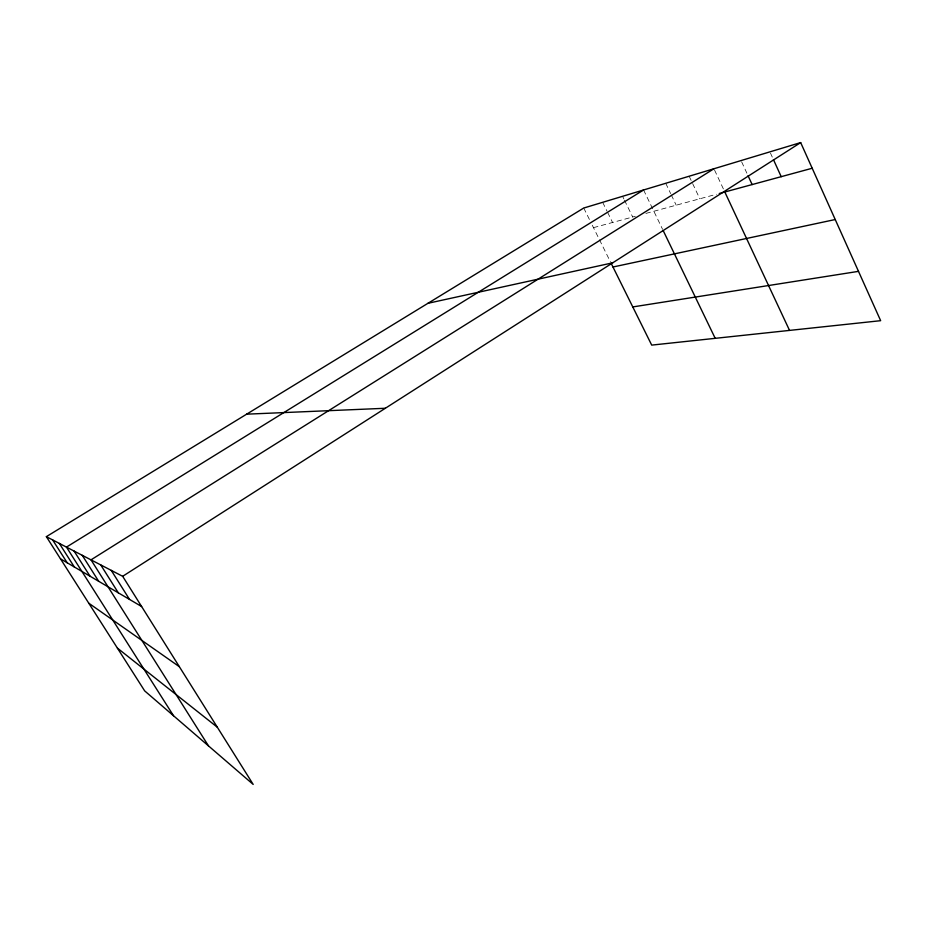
<?xml version="1.0" encoding="UTF-8"?>
<svg xmlns="http://www.w3.org/2000/svg" width="927" height="927" viewBox="0 0 927 927"><rect width="100%" height="100%" fill="white"/><g stroke="black" fill="none" stroke-linecap="round" stroke-linejoin="round"><path stroke-width="0.7" stroke-dasharray="4.63 3.48" d="M593.465 227.66L635.319 216.292M645.91 213.419L716.478 194.253M583.743 208.03L589.827 220.29M592.26 225.203L610.464 261.924M602.666 202.318L607 211.136M607.614 212.387L612.573 222.468M622.585 196.304L623.848 198.899M624.474 200.186L632.678 217.011M643.581 189.977L662.585 229.34M665.737 183.291L670.661 193.592M671.275 194.879L676.2 205.191M689.155 176.223L699.815 198.772M714.543 170.035L723.605 189.409M741.635 161.831L746.884 173.198M770.499 153.175L772.284 157.092"/><path stroke-width="1.39" d="M800.673 142.584L583.743 208.03L46.35 536.663L122.665 576.304L800.673 142.584L880.65 320.684L651.704 345.111L611.09 263.198M713.941 168.749L91.008 559.85L208.471 745.876M643.581 189.977L66.466 547.104L173.523 715.748M719.259 193.5L812.203 168.25M427.938 303.303L612.701 262.828M612.979 266.999L835.227 219.537M632.782 306.93L858.506 271.356M246.64 414.172L385.331 408.274M60.498 558.842L141.634 606.536M88.783 603.21L179.363 666.71M117.405 648.1L217.277 727.174M52.642 539.931L67.196 562.782M46.35 536.663L144.67 690.882L253.187 784.416L122.665 576.304M59.328 543.407L74.311 566.965M82.248 555.308L98.691 581.299M74.09 551.067L90.012 576.2M100.73 564.902L118.332 592.851M111.252 570.372L129.513 599.41M663.211 230.638L715.204 338.332M724.81 191.982L789.537 330.406M748.054 175.724L752.133 184.566M773.477 159.699L781.206 176.675"/></g></svg>
